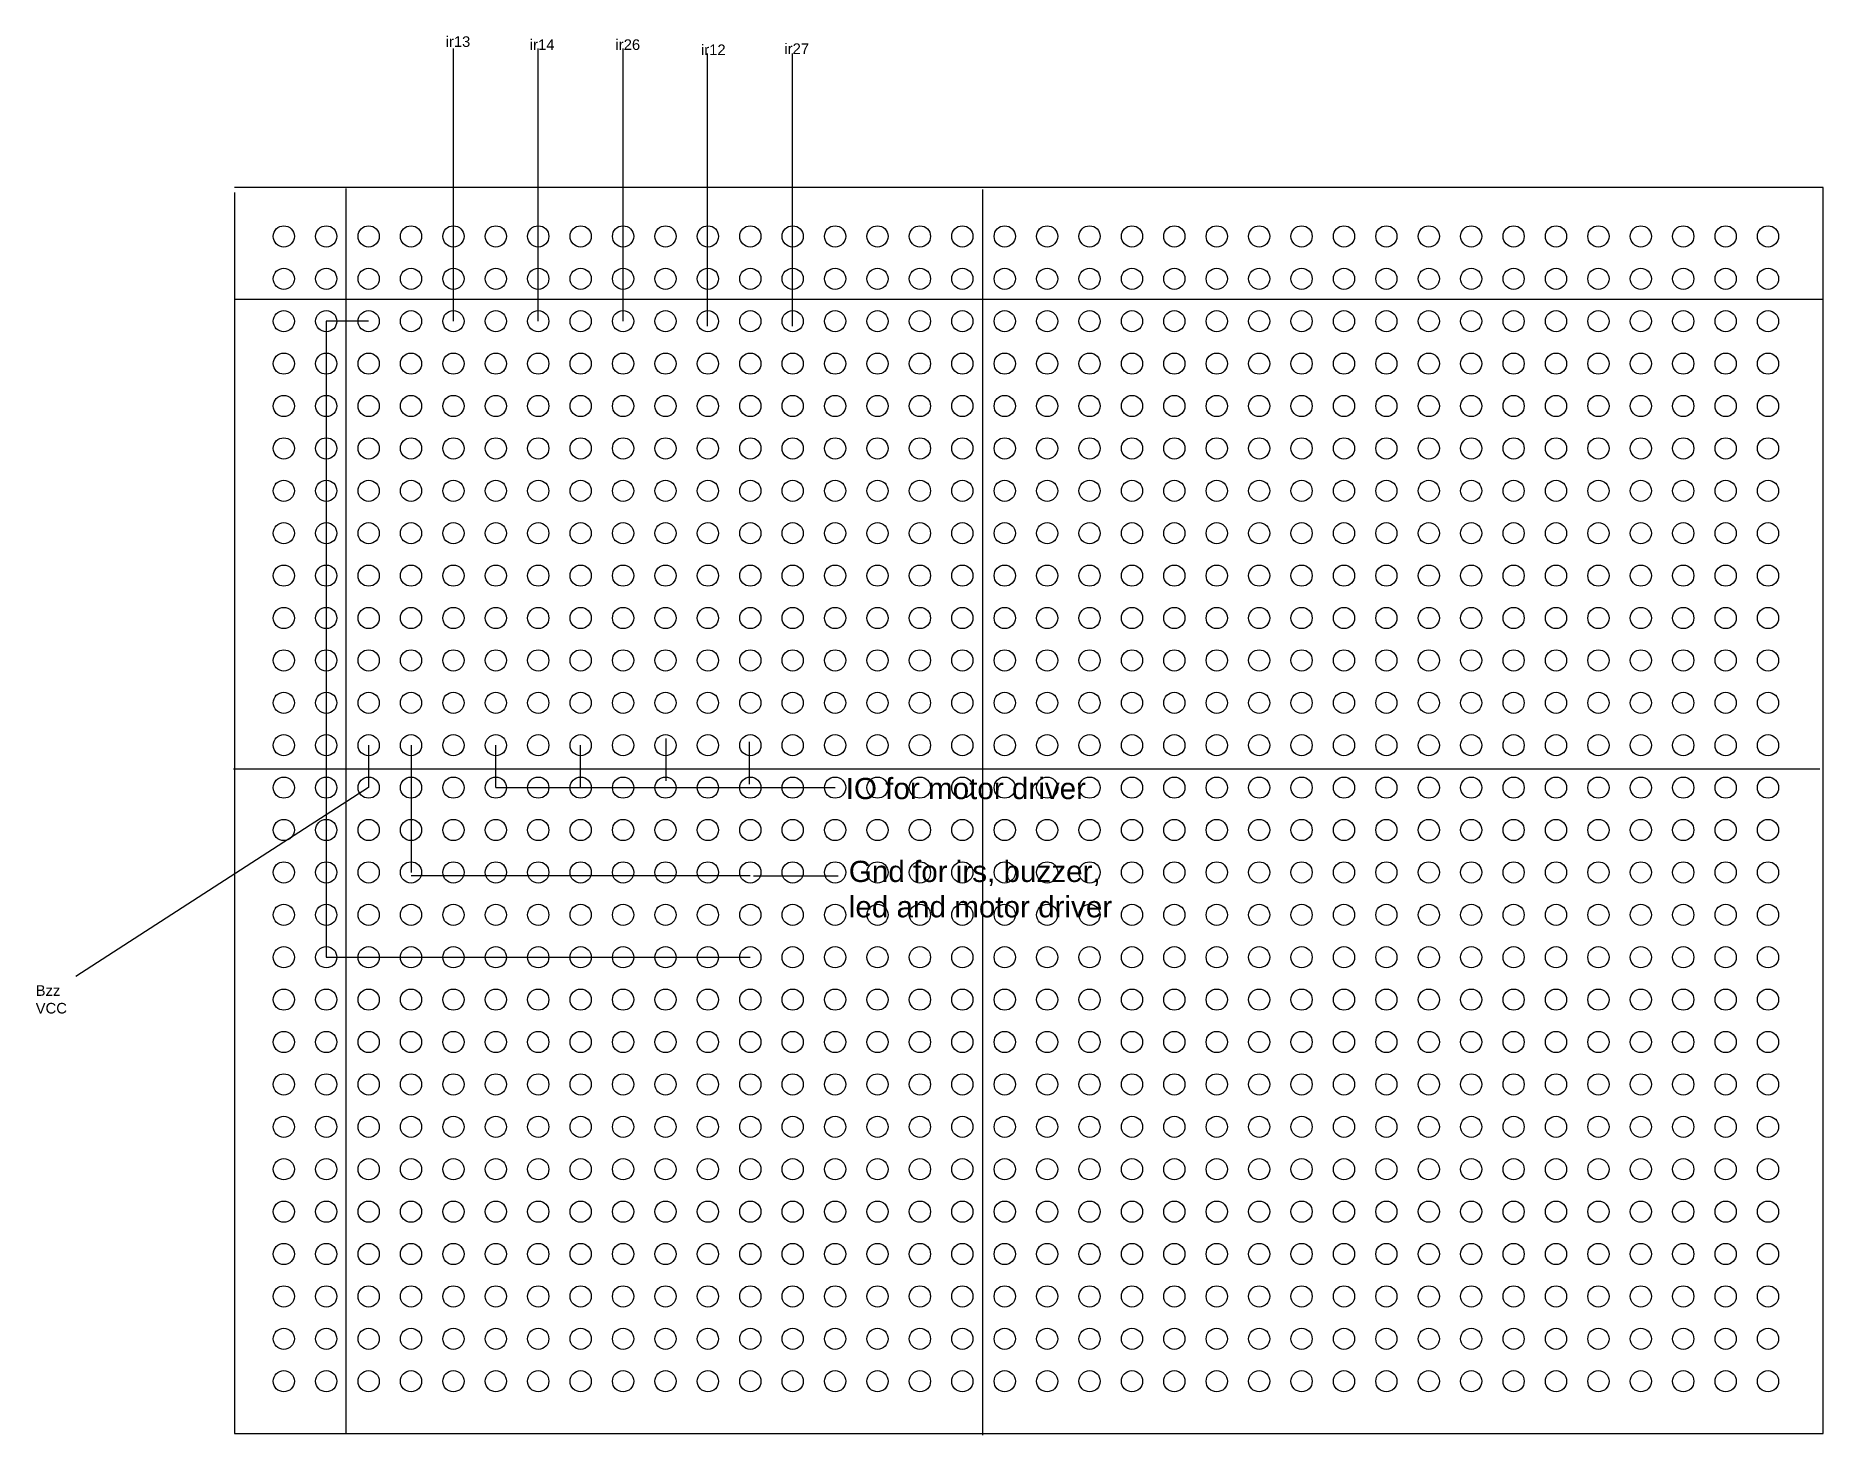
# Model space of a CAD drawing. Header units: millimetres. Extents: x 1053.8 to 1138.1, y 1721.1 to 1787.1.
import ezdxf

# ---------------------------------------------------------------- set-up
doc = ezdxf.new("R2010")
doc.units = ezdxf.units.MM
doc.styles.get("Standard").update_dxf_attribs({"font": 'arial.ttf'})

# ---------------------------------------------------------------- blocks, each defined once
blk = doc.blocks.new('*U1')
blk.add_circle((0, 0), 0.5)
blk = doc.blocks.new('*U2')
at = {"color": 0, "linetype": 'ByBlock', "lineweight": -2, "transparency": 16777216}
for p in [(0, 54, 27), (2, 54, 27), (4, 54, 27), (6, 54, 27), (8, 54, 27), (10, 54, 27), (12, 54, 27), (14, 54, 27), (16, 54, 27), (18, 54, 27), (20, 54, 27), (22, 54, 27), (24, 54, 27), (26, 54, 27), (28, 54, 27), (30, 54, 27), (32, 54, 27), (34, 54, 27), (36, 54, 27), (38, 54, 27), (40, 54, 27), (42, 54, 27), (44, 54, 27), (46, 54, 27), (48, 54, 27), (50, 54, 27), (52, 54, 27), (54, 54, 27), (56, 54, 27), (58, 54, 27), (60, 54, 27), (62, 54, 27), (64, 54, 27), (66, 54, 27), (68, 54, 27), (70, 54, 27), (0, 52, 26), (2, 52, 26), (4, 52, 26), (6, 52, 26), (8, 52, 26), (10, 52, 26), (12, 52, 26), (14, 52, 26), (16, 52, 26), (18, 52, 26), (20, 52, 26), (22, 52, 26), (24, 52, 26), (26, 52, 26), (28, 52, 26), (30, 52, 26), (32, 52, 26), (34, 52, 26), (36, 52, 26), (38, 52, 26), (40, 52, 26), (42, 52, 26), (44, 52, 26), (46, 52, 26), (48, 52, 26), (50, 52, 26), (52, 52, 26), (54, 52, 26), (56, 52, 26), (58, 52, 26), (60, 52, 26), (62, 52, 26), (64, 52, 26), (66, 52, 26), (68, 52, 26), (70, 52, 26), (0, 50, 25), (2, 50, 25), (4, 50, 25), (6, 50, 25), (8, 50, 25), (10, 50, 25), (12, 50, 25), (14, 50, 25), (16, 50, 25), (18, 50, 25), (20, 50, 25), (22, 50, 25), (24, 50, 25), (26, 50, 25), (28, 50, 25), (30, 50, 25), (32, 50, 25), (34, 50, 25), (36, 50, 25), (38, 50, 25), (40, 50, 25), (42, 50, 25), (44, 50, 25), (46, 50, 25), (48, 50, 25), (50, 50, 25), (52, 50, 25), (54, 50, 25), (56, 50, 25), (58, 50, 25), (60, 50, 25), (62, 50, 25), (64, 50, 25), (66, 50, 25), (68, 50, 25), (70, 50, 25), (0, 48, 24), (2, 48, 24), (4, 48, 24), (6, 48, 24), (8, 48, 24), (10, 48, 24), (12, 48, 24), (14, 48, 24), (16, 48, 24), (18, 48, 24), (20, 48, 24), (22, 48, 24), (24, 48, 24), (26, 48, 24), (28, 48, 24), (30, 48, 24), (32, 48, 24), (34, 48, 24), (36, 48, 24), (38, 48, 24), (40, 48, 24), (42, 48, 24), (44, 48, 24), (46, 48, 24), (48, 48, 24), (50, 48, 24), (52, 48, 24), (54, 48, 24), (56, 48, 24), (58, 48, 24), (60, 48, 24), (62, 48, 24), (64, 48, 24), (66, 48, 24), (68, 48, 24), (70, 48, 24), (0, 46, 23), (2, 46, 23), (4, 46, 23), (6, 46, 23), (8, 46, 23), (10, 46, 23), (12, 46, 23), (14, 46, 23), (16, 46, 23), (18, 46, 23), (20, 46, 23), (22, 46, 23), (24, 46, 23), (26, 46, 23), (28, 46, 23), (30, 46, 23), (32, 46, 23), (34, 46, 23), (36, 46, 23), (38, 46, 23), (40, 46, 23), (42, 46, 23), (44, 46, 23), (46, 46, 23), (48, 46, 23), (50, 46, 23), (52, 46, 23), (54, 46, 23), (56, 46, 23), (58, 46, 23), (60, 46, 23), (62, 46, 23), (64, 46, 23), (66, 46, 23), (68, 46, 23), (70, 46, 23), (0, 44, 22), (2, 44, 22), (4, 44, 22), (6, 44, 22), (8, 44, 22), (10, 44, 22), (12, 44, 22), (14, 44, 22), (16, 44, 22), (18, 44, 22), (20, 44, 22), (22, 44, 22), (24, 44, 22), (26, 44, 22), (28, 44, 22), (30, 44, 22), (32, 44, 22), (34, 44, 22), (36, 44, 22), (38, 44, 22), (40, 44, 22), (42, 44, 22), (44, 44, 22), (46, 44, 22), (48, 44, 22), (50, 44, 22), (52, 44, 22), (54, 44, 22), (56, 44, 22), (58, 44, 22), (60, 44, 22), (62, 44, 22), (64, 44, 22), (66, 44, 22), (68, 44, 22), (70, 44, 22), (0, 42, 21), (2, 42, 21), (4, 42, 21), (6, 42, 21), (8, 42, 21), (10, 42, 21), (12, 42, 21), (14, 42, 21), (16, 42, 21), (18, 42, 21), (20, 42, 21), (22, 42, 21), (24, 42, 21), (26, 42, 21), (28, 42, 21), (30, 42, 21), (32, 42, 21), (34, 42, 21), (36, 42, 21), (38, 42, 21), (40, 42, 21), (42, 42, 21), (44, 42, 21), (46, 42, 21), (48, 42, 21), (50, 42, 21), (52, 42, 21), (54, 42, 21), (56, 42, 21), (58, 42, 21), (60, 42, 21), (62, 42, 21), (64, 42, 21), (66, 42, 21), (68, 42, 21), (70, 42, 21), (0, 40, 20), (2, 40, 20), (4, 40, 20), (6, 40, 20), (8, 40, 20), (10, 40, 20), (12, 40, 20), (14, 40, 20), (16, 40, 20), (18, 40, 20), (20, 40, 20), (22, 40, 20), (24, 40, 20), (26, 40, 20), (28, 40, 20), (30, 40, 20), (32, 40, 20), (34, 40, 20), (36, 40, 20), (38, 40, 20), (40, 40, 20), (42, 40, 20), (44, 40, 20), (46, 40, 20), (48, 40, 20), (50, 40, 20), (52, 40, 20), (54, 40, 20), (56, 40, 20), (58, 40, 20), (60, 40, 20), (62, 40, 20), (64, 40, 20), (66, 40, 20), (68, 40, 20), (70, 40, 20), (0, 38, 19), (2, 38, 19), (4, 38, 19), (6, 38, 19), (8, 38, 19), (10, 38, 19), (12, 38, 19), (14, 38, 19), (16, 38, 19), (18, 38, 19), (20, 38, 19), (22, 38, 19), (24, 38, 19), (26, 38, 19), (28, 38, 19), (30, 38, 19), (32, 38, 19), (34, 38, 19), (36, 38, 19), (38, 38, 19), (40, 38, 19), (42, 38, 19), (44, 38, 19), (46, 38, 19), (48, 38, 19), (50, 38, 19), (52, 38, 19), (54, 38, 19), (56, 38, 19), (58, 38, 19), (60, 38, 19), (62, 38, 19), (64, 38, 19), (66, 38, 19), (68, 38, 19), (70, 38, 19), (0, 36, 18), (2, 36, 18), (4, 36, 18), (6, 36, 18), (8, 36, 18), (10, 36, 18), (12, 36, 18), (14, 36, 18), (16, 36, 18), (18, 36, 18), (20, 36, 18), (22, 36, 18), (24, 36, 18), (26, 36, 18), (28, 36, 18), (30, 36, 18), (32, 36, 18), (34, 36, 18), (36, 36, 18), (38, 36, 18), (40, 36, 18), (42, 36, 18), (44, 36, 18), (46, 36, 18), (48, 36, 18), (50, 36, 18), (52, 36, 18), (54, 36, 18), (56, 36, 18), (58, 36, 18), (60, 36, 18), (62, 36, 18), (64, 36, 18), (66, 36, 18), (68, 36, 18), (70, 36, 18), (0, 34, 17), (2, 34, 17), (4, 34, 17), (6, 34, 17), (8, 34, 17), (10, 34, 17), (12, 34, 17), (14, 34, 17), (16, 34, 17), (18, 34, 17), (20, 34, 17), (22, 34, 17), (24, 34, 17), (26, 34, 17), (28, 34, 17), (30, 34, 17), (32, 34, 17), (34, 34, 17), (36, 34, 17), (38, 34, 17), (40, 34, 17), (42, 34, 17), (44, 34, 17), (46, 34, 17), (48, 34, 17), (50, 34, 17), (52, 34, 17), (54, 34, 17), (56, 34, 17), (58, 34, 17), (60, 34, 17), (62, 34, 17), (64, 34, 17), (66, 34, 17), (68, 34, 17), (70, 34, 17), (0, 32, 16), (2, 32, 16), (4, 32, 16), (6, 32, 16), (8, 32, 16), (10, 32, 16), (12, 32, 16), (14, 32, 16), (16, 32, 16), (18, 32, 16), (20, 32, 16), (22, 32, 16), (24, 32, 16), (26, 32, 16), (28, 32, 16), (30, 32, 16), (32, 32, 16), (34, 32, 16), (36, 32, 16), (38, 32, 16), (40, 32, 16), (42, 32, 16), (44, 32, 16), (46, 32, 16), (48, 32, 16), (50, 32, 16), (52, 32, 16), (54, 32, 16), (56, 32, 16), (58, 32, 16), (60, 32, 16), (62, 32, 16), (64, 32, 16), (66, 32, 16), (68, 32, 16), (70, 32, 16), (0, 30, 15), (2, 30, 15), (4, 30, 15), (6, 30, 15), (8, 30, 15), (10, 30, 15), (12, 30, 15), (14, 30, 15), (16, 30, 15), (18, 30, 15), (20, 30, 15), (22, 30, 15), (24, 30, 15), (26, 30, 15), (28, 30, 15), (30, 30, 15), (32, 30, 15), (34, 30, 15), (36, 30, 15), (38, 30, 15), (40, 30, 15), (42, 30, 15), (44, 30, 15), (46, 30, 15), (48, 30, 15), (50, 30, 15), (52, 30, 15), (54, 30, 15), (56, 30, 15), (58, 30, 15), (60, 30, 15), (62, 30, 15), (64, 30, 15), (66, 30, 15), (68, 30, 15), (70, 30, 15), (0, 28, 14), (2, 28, 14), (4, 28, 14), (6, 28, 14), (8, 28, 14), (10, 28, 14), (12, 28, 14), (14, 28, 14), (16, 28, 14), (18, 28, 14), (20, 28, 14), (22, 28, 14), (24, 28, 14), (26, 28, 14), (28, 28, 14), (30, 28, 14), (32, 28, 14), (34, 28, 14), (36, 28, 14), (38, 28, 14), (40, 28, 14), (42, 28, 14), (44, 28, 14), (46, 28, 14), (48, 28, 14), (50, 28, 14), (52, 28, 14), (54, 28, 14), (56, 28, 14), (58, 28, 14), (60, 28, 14), (62, 28, 14), (64, 28, 14), (66, 28, 14), (68, 28, 14), (70, 28, 14), (0, 26, 13), (2, 26, 13), (4, 26, 13), (6, 26, 13), (8, 26, 13), (10, 26, 13), (12, 26, 13), (14, 26, 13), (16, 26, 13), (18, 26, 13), (20, 26, 13), (22, 26, 13), (24, 26, 13), (26, 26, 13), (28, 26, 13), (30, 26, 13), (32, 26, 13), (34, 26, 13), (36, 26, 13), (38, 26, 13), (40, 26, 13), (42, 26, 13), (44, 26, 13), (46, 26, 13), (48, 26, 13), (50, 26, 13), (52, 26, 13), (54, 26, 13), (56, 26, 13), (58, 26, 13), (60, 26, 13), (62, 26, 13), (64, 26, 13), (66, 26, 13), (68, 26, 13), (70, 26, 13), (0, 24, 12), (2, 24, 12), (4, 24, 12), (6, 24, 12), (8, 24, 12), (10, 24, 12), (12, 24, 12), (14, 24, 12), (16, 24, 12), (18, 24, 12), (20, 24, 12), (22, 24, 12), (24, 24, 12), (26, 24, 12), (28, 24, 12), (30, 24, 12), (32, 24, 12), (34, 24, 12), (36, 24, 12), (38, 24, 12), (40, 24, 12), (42, 24, 12), (44, 24, 12), (46, 24, 12), (48, 24, 12), (50, 24, 12), (52, 24, 12), (54, 24, 12), (56, 24, 12), (58, 24, 12), (60, 24, 12), (62, 24, 12), (64, 24, 12), (66, 24, 12), (68, 24, 12), (70, 24, 12), (0, 22, 11), (2, 22, 11), (4, 22, 11), (6, 22, 11), (8, 22, 11), (10, 22, 11), (12, 22, 11), (14, 22, 11), (16, 22, 11), (18, 22, 11), (20, 22, 11), (22, 22, 11), (24, 22, 11), (26, 22, 11), (28, 22, 11), (30, 22, 11), (32, 22, 11), (34, 22, 11), (36, 22, 11), (38, 22, 11), (40, 22, 11), (42, 22, 11), (44, 22, 11), (46, 22, 11), (48, 22, 11), (50, 22, 11), (52, 22, 11), (54, 22, 11), (56, 22, 11), (58, 22, 11), (60, 22, 11), (62, 22, 11), (64, 22, 11), (66, 22, 11), (68, 22, 11), (70, 22, 11), (0, 20, 10), (2, 20, 10), (4, 20, 10), (6, 20, 10), (8, 20, 10), (10, 20, 10), (12, 20, 10), (14, 20, 10), (16, 20, 10), (18, 20, 10), (20, 20, 10), (22, 20, 10), (24, 20, 10), (26, 20, 10), (28, 20, 10), (30, 20, 10), (32, 20, 10), (34, 20, 10), (36, 20, 10), (38, 20, 10), (40, 20, 10), (42, 20, 10), (44, 20, 10), (46, 20, 10), (48, 20, 10), (50, 20, 10), (52, 20, 10), (54, 20, 10), (56, 20, 10), (58, 20, 10), (60, 20, 10), (62, 20, 10), (64, 20, 10), (66, 20, 10), (68, 20, 10), (70, 20, 10), (0, 18, 9), (2, 18, 9), (4, 18, 9), (6, 18, 9), (8, 18, 9), (10, 18, 9), (12, 18, 9), (14, 18, 9), (16, 18, 9), (18, 18, 9), (20, 18, 9), (22, 18, 9), (24, 18, 9), (26, 18, 9), (28, 18, 9), (30, 18, 9), (32, 18, 9), (34, 18, 9), (36, 18, 9), (38, 18, 9), (40, 18, 9), (42, 18, 9), (44, 18, 9), (46, 18, 9), (48, 18, 9), (50, 18, 9), (52, 18, 9), (54, 18, 9), (56, 18, 9), (58, 18, 9), (60, 18, 9), (62, 18, 9), (64, 18, 9), (66, 18, 9), (68, 18, 9), (70, 18, 9), (0, 16, 8), (2, 16, 8), (4, 16, 8), (6, 16, 8), (8, 16, 8), (10, 16, 8), (12, 16, 8), (14, 16, 8), (16, 16, 8), (18, 16, 8), (20, 16, 8), (22, 16, 8), (24, 16, 8), (26, 16, 8), (28, 16, 8), (30, 16, 8), (32, 16, 8), (34, 16, 8), (36, 16, 8), (38, 16, 8), (40, 16, 8), (42, 16, 8), (44, 16, 8), (46, 16, 8), (48, 16, 8), (50, 16, 8), (52, 16, 8), (54, 16, 8), (56, 16, 8), (58, 16, 8), (60, 16, 8), (62, 16, 8), (64, 16, 8), (66, 16, 8), (68, 16, 8), (70, 16, 8), (0, 14, 7), (2, 14, 7), (4, 14, 7), (6, 14, 7), (8, 14, 7), (10, 14, 7), (12, 14, 7), (14, 14, 7), (16, 14, 7), (18, 14, 7), (20, 14, 7), (22, 14, 7), (24, 14, 7), (26, 14, 7), (28, 14, 7), (30, 14, 7), (32, 14, 7), (34, 14, 7), (36, 14, 7), (38, 14, 7), (40, 14, 7), (42, 14, 7), (44, 14, 7), (46, 14, 7), (48, 14, 7), (50, 14, 7), (52, 14, 7), (54, 14, 7), (56, 14, 7), (58, 14, 7), (60, 14, 7), (62, 14, 7), (64, 14, 7), (66, 14, 7), (68, 14, 7), (70, 14, 7), (0, 12, 6), (2, 12, 6), (4, 12, 6), (6, 12, 6), (8, 12, 6), (10, 12, 6), (12, 12, 6), (14, 12, 6), (16, 12, 6), (18, 12, 6), (20, 12, 6), (22, 12, 6), (24, 12, 6), (26, 12, 6), (28, 12, 6), (30, 12, 6), (32, 12, 6), (34, 12, 6), (36, 12, 6), (38, 12, 6), (40, 12, 6), (42, 12, 6), (44, 12, 6), (46, 12, 6), (48, 12, 6), (50, 12, 6), (52, 12, 6), (54, 12, 6), (56, 12, 6), (58, 12, 6), (60, 12, 6), (62, 12, 6), (64, 12, 6), (66, 12, 6), (68, 12, 6), (70, 12, 6), (0, 10, 5), (2, 10, 5), (4, 10, 5), (6, 10, 5), (8, 10, 5), (10, 10, 5), (12, 10, 5), (14, 10, 5), (16, 10, 5), (18, 10, 5), (20, 10, 5), (22, 10, 5), (24, 10, 5), (26, 10, 5), (28, 10, 5), (30, 10, 5), (32, 10, 5), (34, 10, 5), (36, 10, 5), (38, 10, 5), (40, 10, 5), (42, 10, 5), (44, 10, 5), (46, 10, 5), (48, 10, 5), (50, 10, 5), (52, 10, 5), (54, 10, 5), (56, 10, 5), (58, 10, 5), (60, 10, 5), (62, 10, 5), (64, 10, 5), (66, 10, 5), (68, 10, 5), (70, 10, 5), (0, 8, 4), (2, 8, 4), (4, 8, 4), (6, 8, 4), (8, 8, 4), (10, 8, 4), (12, 8, 4), (14, 8, 4), (16, 8, 4), (18, 8, 4), (20, 8, 4), (22, 8, 4), (24, 8, 4), (26, 8, 4), (28, 8, 4), (30, 8, 4), (32, 8, 4), (34, 8, 4), (36, 8, 4), (38, 8, 4), (40, 8, 4), (42, 8, 4), (44, 8, 4), (46, 8, 4), (48, 8, 4), (50, 8, 4), (52, 8, 4), (54, 8, 4), (56, 8, 4), (58, 8, 4), (60, 8, 4), (62, 8, 4), (64, 8, 4), (66, 8, 4), (68, 8, 4), (70, 8, 4), (0, 6, 3), (2, 6, 3), (4, 6, 3), (6, 6, 3), (8, 6, 3), (10, 6, 3), (12, 6, 3), (14, 6, 3), (16, 6, 3), (18, 6, 3), (20, 6, 3), (22, 6, 3), (24, 6, 3), (26, 6, 3), (28, 6, 3), (30, 6, 3), (32, 6, 3), (34, 6, 3), (36, 6, 3), (38, 6, 3), (40, 6, 3), (42, 6, 3), (44, 6, 3), (46, 6, 3), (48, 6, 3), (50, 6, 3), (52, 6, 3), (54, 6, 3), (56, 6, 3), (58, 6, 3), (60, 6, 3), (62, 6, 3), (64, 6, 3), (66, 6, 3), (68, 6, 3), (70, 6, 3), (0, 4, 2), (2, 4, 2), (4, 4, 2), (6, 4, 2), (8, 4, 2), (10, 4, 2), (12, 4, 2), (14, 4, 2), (16, 4, 2), (18, 4, 2), (20, 4, 2), (22, 4, 2), (24, 4, 2), (26, 4, 2), (28, 4, 2), (30, 4, 2), (32, 4, 2), (34, 4, 2), (36, 4, 2), (38, 4, 2), (40, 4, 2), (42, 4, 2), (44, 4, 2), (46, 4, 2), (48, 4, 2), (50, 4, 2), (52, 4, 2), (54, 4, 2), (56, 4, 2), (58, 4, 2), (60, 4, 2), (62, 4, 2), (64, 4, 2), (66, 4, 2), (68, 4, 2), (70, 4, 2), (0, 2, 1), (2, 2, 1), (4, 2, 1), (6, 2, 1), (8, 2, 1), (10, 2, 1), (12, 2, 1), (14, 2, 1), (16, 2, 1), (18, 2, 1), (20, 2, 1), (22, 2, 1), (24, 2, 1), (26, 2, 1), (28, 2, 1), (30, 2, 1), (32, 2, 1), (34, 2, 1), (36, 2, 1), (38, 2, 1), (40, 2, 1), (42, 2, 1), (44, 2, 1), (46, 2, 1), (48, 2, 1), (50, 2, 1), (52, 2, 1), (54, 2, 1), (56, 2, 1), (58, 2, 1), (60, 2, 1), (62, 2, 1), (64, 2, 1), (66, 2, 1), (68, 2, 1), (70, 2, 1), (0, 0), (2, 0), (4, 0), (6, 0), (8, 0), (10, 0), (12, 0), (14, 0), (16, 0), (18, 0), (20, 0), (22, 0), (24, 0), (26, 0), (28, 0), (30, 0), (32, 0), (34, 0), (36, 0), (38, 0), (40, 0), (42, 0), (44, 0), (46, 0), (48, 0), (50, 0), (52, 0), (54, 0), (56, 0), (58, 0), (60, 0), (62, 0), (64, 0), (66, 0), (68, 0), (70, 0)]:
    blk.add_blockref('*U1', p, dxfattribs=at)

msp = doc.modelspace()

# ---------------------------------------------------------------- linework, layer by layer
at = {"color": 1}
for p, q in [((1073.502, 1775.633, 26), (1073.502, 1786.499, 26)), ((1077.502, 1775.633, 26), (1077.502, 1786.499, 26)), ((1081.502, 1775.633, 26), (1081.502, 1786.499, 26)), ((1085.487, 1775.392, 26), (1085.487, 1786.257, 26)), ((1089.487, 1775.392, 26), (1089.487, 1786.257, 26)), ((1069.502, 1751.633, 14), (1055.69, 1742.72)), ((1075.502, 1751.633, 14), (1091.502, 1751.633, 14)), ((1087.649, 1747.474, 13), (1091.649, 1747.474, 13))]:
    msp.add_line(p, q, dxfattribs=at)
for p, q in [((1138.105, 1779.944), (1063.173, 1779.944)), ((1063.173, 1779.703), (1063.173, 1721.17)), ((1068.428, 1779.889), (1068.428, 1721.141)), ((1098.459, 1779.842), (1098.459, 1721.084)), ((1138.105, 1721.17), (1138.105, 1779.944)), ((1138.105, 1774.66), (1063.173, 1774.66)), ((1063.132, 1752.517), (1137.951, 1752.517)), ((1063.173, 1721.17), (1138.105, 1721.17))]:
    msp.add_line(p, q)
at = {"color": 4}
for p, q in [((1073.502, 1773.633, 25), (1073.502, 1775.633, 26)), ((1077.502, 1773.633, 25), (1077.502, 1775.633, 26)), ((1081.502, 1773.633, 25), (1081.502, 1775.633, 26)), ((1085.487, 1773.392, 25), (1085.487, 1775.392, 26)), ((1089.487, 1773.392, 25), (1089.487, 1775.392, 26)), ((1069.502, 1773.633, 25), (1067.502, 1773.633, 25)), ((1067.502, 1773.633, 25), (1067.502, 1743.633, 10)), ((1069.502, 1753.633, 15), (1069.502, 1751.633, 14)), ((1071.502, 1753.633, 15), (1071.502, 1747.633, 12)), ((1075.502, 1751.633, 39), (1075.502, 1753.633, 40)), ((1079.502, 1751.633, 39), (1079.502, 1753.633, 40)), ((1083.542, 1751.955, 39), (1083.542, 1753.955, 40)), ((1087.461, 1751.794, 39), (1087.461, 1753.794, 40)), ((1071.502, 1747.484, 14), (1087.502, 1747.484, 14)), ((1067.502, 1743.633, 10), (1087.502, 1743.633, 10))]:
    msp.add_line(p, q, dxfattribs=at)

# ---------------------------------------------------------------- block references
msp.add_blockref('*U2', (1065.502, 1723.633))

# ---------------------------------------------------------------- texts
at = {"char_height": 0.5, "attachment_point": 1}
for s, insert in [('ir13', (1073.131, 1787.071)), ('ir14', (1077.105, 1786.927)), ('ir26', (1081.143, 1786.927)), ('ir12', (1085.172, 1786.686)), ('ir27', (1089.11, 1786.736)), ('Bzz VCC', (1053.799, 1742.311))]:
    msp.add_mtext_dynamic_manual_height_columns(s, width=0.40687, gutter_width=12.5, heights=[0], dxfattribs=dict(at, insert=insert))
at = {"color": 2, "char_height": 1, "attachment_point": 1}
for s, insert in [('IO for motor driver', (1092.002, 1752.091, 21)), ('Gnd for irs, buzzer, led and motor driver', (1092.149, 1748.181, 20))]:
    msp.add_mtext_dynamic_manual_height_columns(s, width=13.79607, gutter_width=12.5, heights=[0], dxfattribs=dict(at, insert=insert))

doc.saveas('drawing.dxf')
